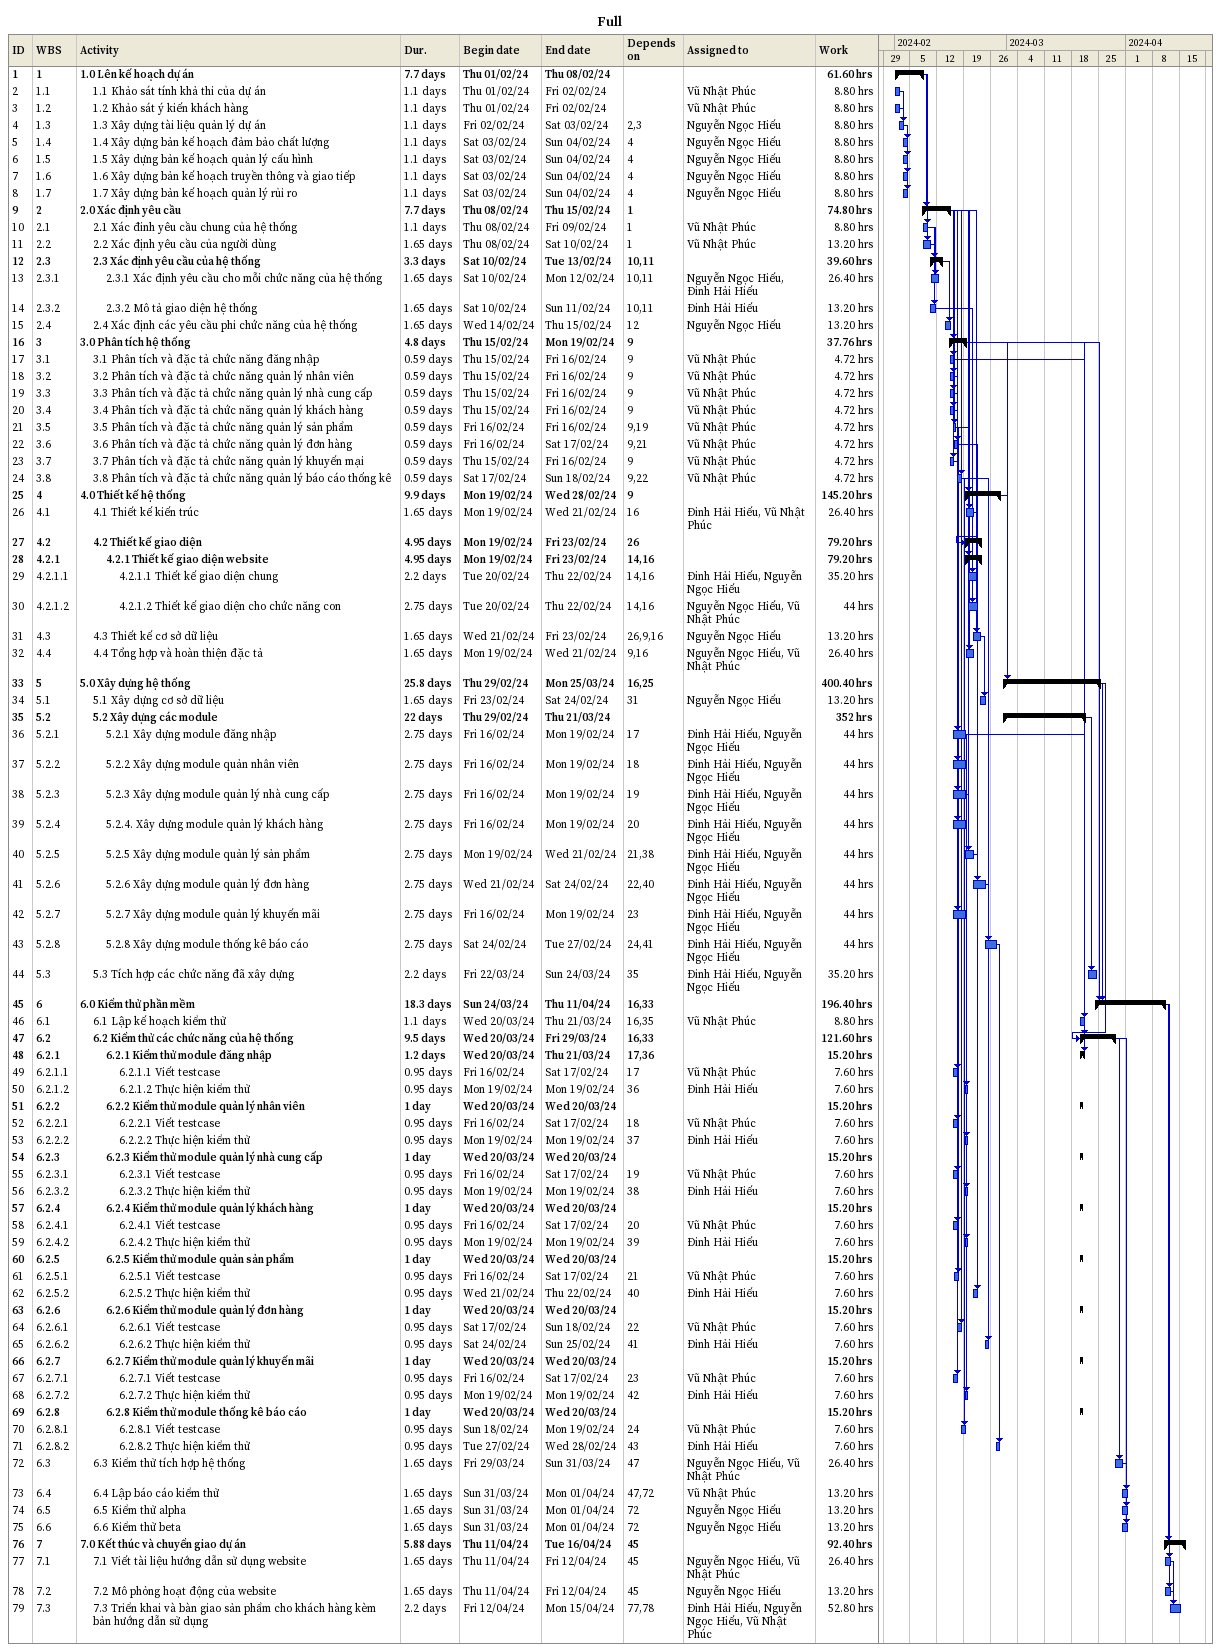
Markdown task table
Full

| ID | WBS | Task | Duration | Start | Finish | Predecessors | Resources | Work (h) |
|---|---|---|---|---|---|---|---|---|
| 1 | 1 | **1.0 Lên kế hoạch dự án** | 7.7d | 2024-02-01 | 2024-02-08 |  |  | 61.60 |
| 2 | 1.1 | 1.1 Khảo sát tính khả thi của dự án | 1.1d | 2024-02-01 | 2024-02-02 |  | Vũ Nhật Phúc | 8.80 |
| 3 | 1.2 | 1.2 Khảo sát ý kiến khách hàng | 1.1d | 2024-02-01 | 2024-02-02 |  | Vũ Nhật Phúc | 8.80 |
| 4 | 1.3 | 1.3 Xây dựng tài liệu quản lý dự án | 1.1d | 2024-02-02 | 2024-02-03 | 2, 3 | Nguyễn Ngọc Hiếu | 8.80 |
| 5 | 1.4 | 1.4 Xây dựng bản kế hoạch đảm bảo chất lượng | 1.1d | 2024-02-03 | 2024-02-04 | 4 | Nguyễn Ngọc Hiếu | 8.80 |
| 6 | 1.5 | 1.5 Xây dựng bản kế hoạch quản lý cấu hình | 1.1d | 2024-02-03 | 2024-02-04 | 4 | Nguyễn Ngọc Hiếu | 8.80 |
| 7 | 1.6 | 1.6 Xây dựng bản kế hoạch truyền thông và giao tiếp | 1.1d | 2024-02-03 | 2024-02-04 | 4 | Nguyễn Ngọc Hiếu | 8.80 |
| 8 | 1.7 | 1.7 Xây dựng bản kế hoạch quản lý rủi ro | 1.1d | 2024-02-03 | 2024-02-04 | 4 | Nguyễn Ngọc Hiếu | 8.80 |
| 9 | 2 | **2.0 Xác định yêu cầu** | 7.7d | 2024-02-08 | 2024-02-15 | 1 |  | 74.80 |
| 10 | 2.1 | 2.1 Xác đinh yêu cầu chung của hệ thống | 1.1d | 2024-02-08 | 2024-02-09 | 1 | Vũ Nhật Phúc | 8.80 |
| 11 | 2.2 | 2.2 Xác định yêu cầu của người dùng | 1.65d | 2024-02-08 | 2024-02-10 | 1 | Vũ Nhật Phúc | 13.20 |
| 12 | 2.3 | **2.3 Xác định yêu cầu của hệ thống** | 3.3d | 2024-02-10 | 2024-02-13 | 10, 11 |  | 39.60 |
| 13 | 2.3.1 | 2.3.1 Xác định yêu cầu cho mỗi chức năng của hệ thống | 1.65d | 2024-02-10 | 2024-02-12 | 10, 11 | Nguyễn Ngọc Hiếu, Đinh Hải Hiếu | 26.40 |
| 14 | 2.3.2 | 2.3.2 Mô tả giao diện hệ thống | 1.65d | 2024-02-10 | 2024-02-11 | 10, 11 | Đinh Hải Hiếu | 13.20 |
| 15 | 2.4 | 2.4 Xác định các yêu cầu phi chức năng của hệ thống | 1.65d | 2024-02-14 | 2024-02-15 | 12 | Nguyễn Ngọc Hiếu | 13.20 |
| 16 | 3 | **3.0 Phân tích hệ thống** | 4.8d | 2024-02-15 | 2024-02-19 | 9 |  | 37.76 |
| 17 | 3.1 | 3.1 Phân tích và đặc tả chức năng đăng nhập | 0.59d | 2024-02-15 | 2024-02-16 | 9 | Vũ Nhật Phúc | 4.72 |
| 18 | 3.2 | 3.2 Phân tích và đặc tả chức năng quản lý nhân viên | 0.59d | 2024-02-15 | 2024-02-16 | 9 | Vũ Nhật Phúc | 4.72 |
| 19 | 3.3 | 3.3 Phân tích và đặc tả chức năng quản lý nhà cung cấp | 0.59d | 2024-02-15 | 2024-02-16 | 9 | Vũ Nhật Phúc | 4.72 |
| 20 | 3.4 | 3.4 Phân tích và đặc tả chức năng quản lý khách hàng | 0.59d | 2024-02-15 | 2024-02-16 | 9 | Vũ Nhật Phúc | 4.72 |
| 21 | 3.5 | 3.5 Phân tích và đặc tả chức năng quản lý sản phẩm | 0.59d | 2024-02-16 | 2024-02-16 | 9, 19 | Vũ Nhật Phúc | 4.72 |
| 22 | 3.6 | 3.6 Phân tích và đặc tả chức năng quản lý đơn hàng | 0.59d | 2024-02-16 | 2024-02-17 | 9, 21 | Vũ Nhật Phúc | 4.72 |
| 23 | 3.7 | 3.7 Phân tích và đặc tả chức năng quản lý khuyến mại | 0.59d | 2024-02-15 | 2024-02-16 | 9 | Vũ Nhật Phúc | 4.72 |
| 24 | 3.8 | 3.8 Phân tích và đặc tả chức năng quản lý báo cáo thống kê | 0.59d | 2024-02-17 | 2024-02-18 | 9, 22 | Vũ Nhật Phúc | 4.72 |
| 25 | 4 | **4.0 Thiết kế hệ thống** | 9.9d | 2024-02-19 | 2024-02-28 | 9 |  | 145.20 |
| 26 | 4.1 | 4.1 Thiết kế kiến trúc | 1.65d | 2024-02-19 | 2024-02-21 | 16 | Đinh Hải Hiếu, Vũ Nhật Phúc | 26.40 |
| 27 | 4.2 | **4.2 Thiết kế giao diện** | 4.95d | 2024-02-19 | 2024-02-23 | 26 |  | 79.20 |
| 28 | 4.2.1 | **4.2.1 Thiết kế giao diện website** | 4.95d | 2024-02-19 | 2024-02-23 | 14, 16 |  | 79.20 |
| 29 | 4.2.1.1 | 4.2.1.1 Thiết kế giao diện chung | 2.2d | 2024-02-20 | 2024-02-22 | 14, 16 | Đinh Hải Hiếu, Nguyễn Ngọc Hiếu | 35.20 |
| 30 | 4.2.1.2 | 4.2.1.2 Thiết kế giao diện cho chức năng con | 2.75d | 2024-02-20 | 2024-02-22 | 14, 16 | Nguyễn Ngọc Hiếu, Vũ Nhật Phúc | 44 |
| 31 | 4.3 | 4.3 Thiết kế cơ sở dữ liệu | 1.65d | 2024-02-21 | 2024-02-23 | 26, 9, 16 | Nguyễn Ngọc Hiếu | 13.20 |
| 32 | 4.4 | 4.4 Tổng hợp và hoàn thiện đặc tả | 1.65d | 2024-02-19 | 2024-02-21 | 9, 16 | Nguyễn Ngọc Hiếu, Vũ Nhật Phúc | 26.40 |
| 33 | 5 | **5.0 Xây dựng hệ thống** | 25.8d | 2024-02-29 | 2024-03-25 | 16, 25 |  | 400.40 |
| 34 | 5.1 | 5.1 Xây dựng cơ sở dữ liệu | 1.65d | 2024-02-23 | 2024-02-24 | 31 | Nguyễn Ngọc Hiếu | 13.20 |
| 35 | 5.2 | **5.2 Xây dựng các module** | 22d | 2024-02-29 | 2024-03-21 |  |  | 352 |
| 36 | 5.2.1 | 5.2.1 Xây dựng module đăng nhập | 2.75d | 2024-02-16 | 2024-02-19 | 17 | Đinh Hải Hiếu, Nguyễn Ngọc Hiếu | 44 |
| 37 | 5.2.2 | 5.2.2 Xây dựng module quản nhân viên | 2.75d | 2024-02-16 | 2024-02-19 | 18 | Đinh Hải Hiếu, Nguyễn Ngọc Hiếu | 44 |
| 38 | 5.2.3 | 5.2.3 Xây dựng module quản lý nhà cung cấp | 2.75d | 2024-02-16 | 2024-02-19 | 19 | Đinh Hải Hiếu, Nguyễn Ngọc Hiếu | 44 |
| 39 | 5.2.4 | 5.2.4. Xây dựng module quản lý khách hàng | 2.75d | 2024-02-16 | 2024-02-19 | 20 | Đinh Hải Hiếu, Nguyễn Ngọc Hiếu | 44 |
| 40 | 5.2.5 | 5.2.5 Xây dựng module quản lý sản phẩm | 2.75d | 2024-02-19 | 2024-02-21 | 21, 38 | Đinh Hải Hiếu, Nguyễn Ngọc Hiếu | 44 |
| 41 | 5.2.6 | 5.2.6 Xây dựng module quản lý đơn hàng | 2.75d | 2024-02-21 | 2024-02-24 | 22, 40 | Đinh Hải Hiếu, Nguyễn Ngọc Hiếu | 44 |
| 42 | 5.2.7 | 5.2.7 Xây dựng module quản lý khuyến mãi | 2.75d | 2024-02-16 | 2024-02-19 | 23 | Đinh Hải Hiếu, Nguyễn Ngọc Hiếu | 44 |
| 43 | 5.2.8 | 5.2.8 Xây dựng module thống kê báo cáo | 2.75d | 2024-02-24 | 2024-02-27 | 24, 41 | Đinh Hải Hiếu, Nguyễn Ngọc Hiếu | 44 |
| 44 | 5.3 | 5.3 Tích hợp các chức năng đã xây dựng | 2.2d | 2024-03-22 | 2024-03-24 | 35 | Đinh Hải Hiếu, Nguyễn Ngọc Hiếu | 35.20 |
| 45 | 6 | **6.0 Kiểm thử phần mềm** | 18.3d | 2024-03-24 | 2024-04-11 | 16, 33 |  | 196.40 |
| 46 | 6.1 | 6.1 Lập kế hoạch kiểm thử | 1.1d | 2024-03-20 | 2024-03-21 | 16, 35 | Vũ Nhật Phúc | 8.80 |
| 47 | 6.2 | **6.2 Kiểm thử các chức năng của hệ thống** | 9.5d | 2024-03-20 | 2024-03-29 | 16, 33 |  | 121.60 |
| 48 | 6.2.1 | **6.2.1 Kiểm thử module đăng nhập** | 1.2d | 2024-03-20 | 2024-03-21 | 17, 36 |  | 15.20 |
| 49 | 6.2.1.1 | 6.2.1.1 Viết testcase | 0.95d | 2024-02-16 | 2024-02-17 | 17 | Vũ Nhật Phúc | 7.60 |
| 50 | 6.2.1.2 | 6.2.1.2 Thực hiện kiểm thử | 0.95d | 2024-02-19 | 2024-02-19 | 36 | Đinh Hải Hiếu | 7.60 |
| 51 | 6.2.2 | **6.2.2 Kiểm thử module quản lý nhân viên** | 1d | 2024-03-20 | 2024-03-20 |  |  | 15.20 |
| 52 | 6.2.2.1 | 6.2.2.1 Viết testcase | 0.95d | 2024-02-16 | 2024-02-17 | 18 | Vũ Nhật Phúc | 7.60 |
| 53 | 6.2.2.2 | 6.2.2.2 Thực hiện kiểm thử | 0.95d | 2024-02-19 | 2024-02-19 | 37 | Đinh Hải Hiếu | 7.60 |
| 54 | 6.2.3 | **6.2.3 Kiểm thử module quản lý nhà cung cấp** | 1d | 2024-03-20 | 2024-03-20 |  |  | 15.20 |
| 55 | 6.2.3.1 | 6.2.3.1 Viết testcase | 0.95d | 2024-02-16 | 2024-02-17 | 19 | Vũ Nhật Phúc | 7.60 |
| 56 | 6.2.3.2 | 6.2.3.2 Thực hiện kiểm thử | 0.95d | 2024-02-19 | 2024-02-19 | 38 | Đinh Hải Hiếu | 7.60 |
| 57 | 6.2.4 | **6.2.4 Kiểm thử module quản lý khách hàng** | 1d | 2024-03-20 | 2024-03-20 |  |  | 15.20 |
| 58 | 6.2.4.1 | 6.2.4.1 Viết testcase | 0.95d | 2024-02-16 | 2024-02-17 | 20 | Vũ Nhật Phúc | 7.60 |
| 59 | 6.2.4.2 | 6.2.4.2 Thực hiện kiểm thử | 0.95d | 2024-02-19 | 2024-02-19 | 39 | Đinh Hải Hiếu | 7.60 |
| 60 | 6.2.5 | **6.2.5 Kiểm thử module quản sản phẩm** | 1d | 2024-03-20 | 2024-03-20 |  |  | 15.20 |
| 61 | 6.2.5.1 | 6.2.5.1 Viết testcase | 0.95d | 2024-02-16 | 2024-02-17 | 21 | Vũ Nhật Phúc | 7.60 |
| 62 | 6.2.5.2 | 6.2.5.2 Thực hiện kiểm thử | 0.95d | 2024-02-21 | 2024-02-22 | 40 | Đinh Hải Hiếu | 7.60 |
| 63 | 6.2.6 | **6.2.6 Kiểm thử module quản lý đơn hàng** | 1d | 2024-03-20 | 2024-03-20 |  |  | 15.20 |
| 64 | 6.2.6.1 | 6.2.6.1 Viết testcase | 0.95d | 2024-02-17 | 2024-02-18 | 22 | Vũ Nhật Phúc | 7.60 |
| 65 | 6.2.6.2 | 6.2.6.2 Thực hiện kiểm thử | 0.95d | 2024-02-24 | 2024-02-25 | 41 | Đinh Hải Hiếu | 7.60 |
| 66 | 6.2.7 | **6.2.7 Kiểm thử module quản lý khuyến mãi** | 1d | 2024-03-20 | 2024-03-20 |  |  | 15.20 |
| 67 | 6.2.7.1 | 6.2.7.1 Viết testcase | 0.95d | 2024-02-16 | 2024-02-17 | 23 | Vũ Nhật Phúc | 7.60 |
| 68 | 6.2.7.2 | 6.2.7.2 Thực hiện kiểm thử | 0.95d | 2024-02-19 | 2024-02-19 | 42 | Đinh Hải Hiếu | 7.60 |
| 69 | 6.2.8 | **6.2.8 Kiểm thử module thống kê báo cáo** | 1d | 2024-03-20 | 2024-03-20 |  |  | 15.20 |
| 70 | 6.2.8.1 | 6.2.8.1 Viết testcase | 0.95d | 2024-02-18 | 2024-02-19 | 24 | Vũ Nhật Phúc | 7.60 |
| 71 | 6.2.8.2 | 6.2.8.2 Thực hiện kiểm thử | 0.95d | 2024-02-27 | 2024-02-28 | 43 | Đinh Hải Hiếu | 7.60 |
| 72 | 6.3 | 6.3 Kiểm thử tích hợp hệ thống | 1.65d | 2024-03-29 | 2024-03-31 | 47 | Nguyễn Ngọc Hiếu, Vũ Nhật Phúc | 26.40 |
| 73 | 6.4 | 6.4 Lập báo cáo kiểm thử | 1.65d | 2024-03-31 | 2024-04-01 | 47, 72 | Vũ Nhật Phúc | 13.20 |
| 74 | 6.5 | 6.5 Kiểm thử alpha | 1.65d | 2024-03-31 | 2024-04-01 | 72 | Nguyễn Ngọc Hiếu | 13.20 |
| 75 | 6.6 | 6.6 Kiểm thử beta | 1.65d | 2024-03-31 | 2024-04-01 | 72 | Nguyễn Ngọc Hiếu | 13.20 |
| 76 | 7 | **7.0 Kết thúc và chuyển giao dự án** | 5.88d | 2024-04-11 | 2024-04-16 | 45 |  | 92.40 |
| 77 | 7.1 | 7.1 Viết tài liệu hướng dẫn sử dụng website | 1.65d | 2024-04-11 | 2024-04-12 | 45 | Nguyễn Ngọc Hiếu, Vũ Nhật Phúc | 26.40 |
| 78 | 7.2 | 7.2 Mô phỏng hoạt động của website | 1.65d | 2024-04-11 | 2024-04-12 | 45 | Nguyễn Ngọc Hiếu | 13.20 |
| 79 | 7.3 | 7.3 Triển khai và bàn giao sản phẩm cho khách hàng kèm bản hướng dẫn sử dụng | 2.2d | 2024-04-12 | 2024-04-15 | 77, 78 | Đinh Hải Hiếu, Nguyễn Ngọc Hiếu, Vũ Nhật Phúc | 52.80 |
